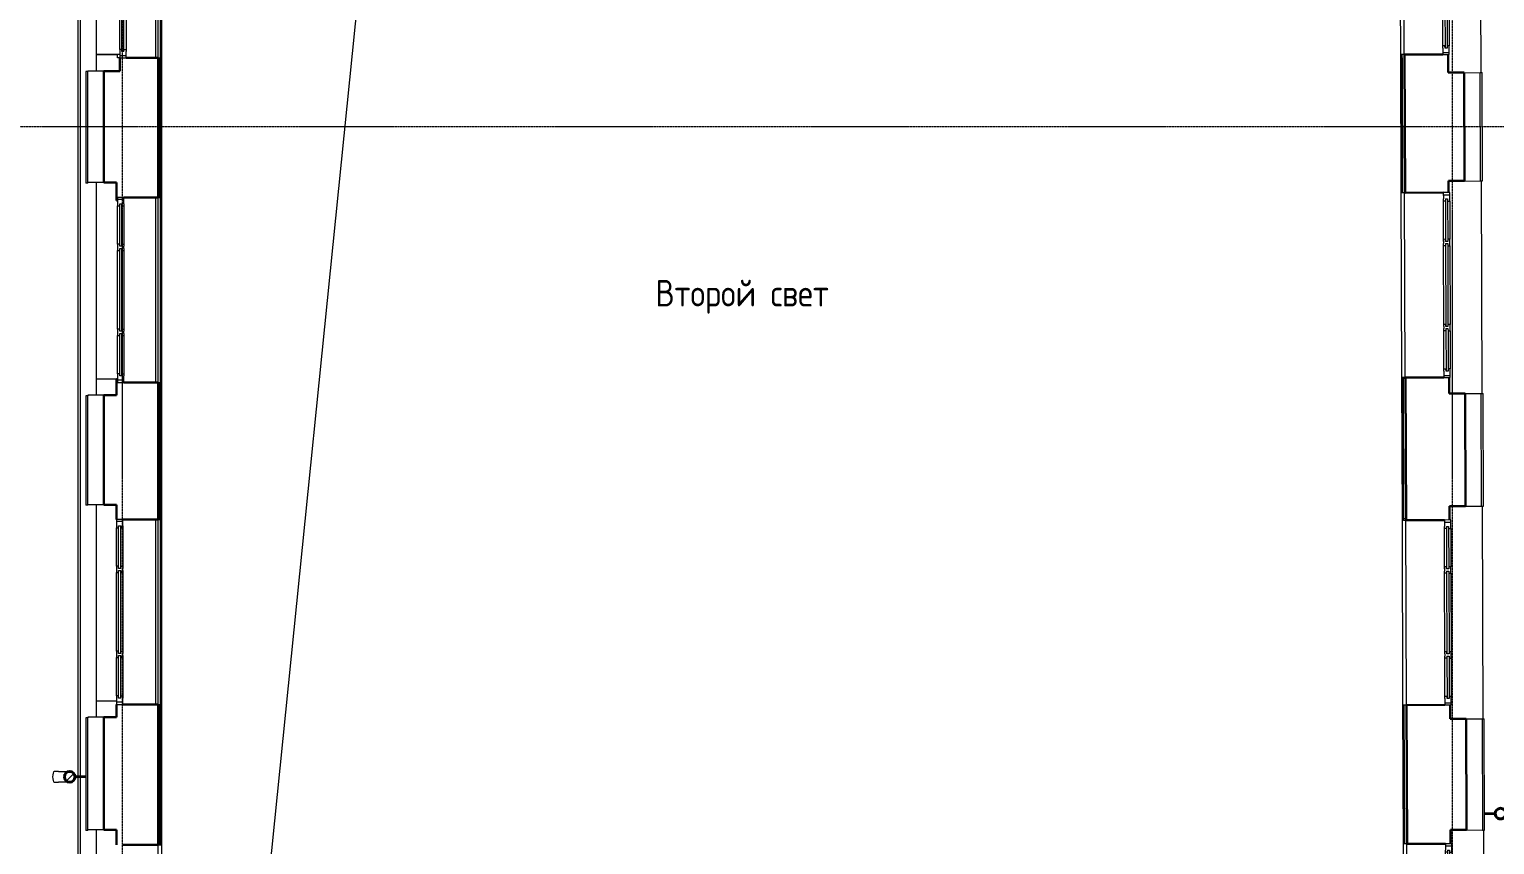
# Model space of a CAD drawing. Header units: millimetres. Extents: x -12447 to 83753, y -46415 to 46712.
# Drawn here: x 17172 to 30947, y 29788 to 37459 of the extents above; entities that cross this region are included whole.
import ezdxf

# ---------------------------------------------------------------- set-up
doc = ezdxf.new("R2010")
doc.units = ezdxf.units.MM
doc.linetypes.add('ADSK_Линия сетки', pattern=[25, 20, -2.5, 0, -2.5])
for name, color, linetype, lineweight in [('_ Окна', 7, 'Continuous', 9), ('Аннотация', 7, 'Continuous', 20), ('Обобщенные модели', 7, 'Continuous', 18), ('Окна', 7, 'Continuous', 9), ('Оси', 7, 'Continuous', 9), ('Перекрытие', 7, 'Continuous', 18), ('Стены внутренние', 7, 'Continuous', 18), ('Стены наружные', 7, 'Continuous', 18), ('Стены несущие', 7, 'Continuous', 30), ('Стены отделка', 7, 'Continuous', 30), ('Стены штриховка', 7, 'Continuous', 9)]:
    doc.layers.add(name, color=color, linetype=linetype, lineweight=lineweight)
doc.layers.add('Линии', color=7, linetype='Continuous', lineweight=9, true_color=0x00a600)
doc.styles.add('GOST Common_1', font='GOST_Common.ttf', dxfattribs={"width": 0.9, "height": 250})

# ---------------------------------------------------------------- blocks, each defined once
blk = doc.blocks.new('Водосток - Тип 1 _карниз больше 490мм_-5200714-План полов 1-го этажа')
at = {"layer": 'Обобщенные модели'}
for p, q in [((75, 306), (75, 264)), ((175, 264), (175, 306)), ((120, 109), (120, 10)), ((130, 10), (130, 109))]:
    blk.add_line(p, q, dxfattribs=at)
at = {"layer": 'Обобщенные модели', "flags": 128}
for points in [[(75, 173), (75, 174), (75, 177), (75, 180), (75, 183), (75, 186), (75, 190), (75, 193), (75, 197), (75, 201), (75, 205), (75, 210), (75, 214), (75, 219), (75, 224), (75, 229), (75, 234), (75, 239), (75, 245), (75, 250), (75, 256), (75, 261), (75, 264)], [(175, 264), (175, 258), (175, 252), (175, 247), (175, 242), (175, 236), (175, 231), (175, 226), (175, 221), (175, 216), (175, 212), (175, 207), (175, 203), (175, 199), (175, 195), (175, 191), (175, 188), (175, 184), (175, 181), (175, 178), (175, 175), (175, 173)]]:
    blk.add_lwpolyline(points, dxfattribs=at)
at = {"layer": 'Обобщенные модели'}
for radius, start, end in [(52, 90, 270), (50, 167.1429, 168.9964), (50, 191.0036, 192.8571), (50, 139.417, 143.7992), (50, 113.3059, 115.7143), (52, 270, 90), (50, 64.2857, 66.6941), (50, 36.2008, 40.583), (50, 11.0036, 12.8571), (50, 347.1429, 348.9964), (50, 216.2008, 220.583), (50, 244.2857, 246.6941), (50, 293.3059, 295.7143), (50, 319.417, 323.7992)]:
    blk.add_arc((125, 160), radius, start, end, dxfattribs=at)
at = {"layer": 'Обобщенные модели', "lineweight": 40}
for start, end in [(90, 270), (270, 90)]:
    blk.add_arc((125, 160), 50, start, end, dxfattribs=at)
at = {"layer": 'Обобщенные модели'}
for start_param, end_param in [(4.712389, 6.283185), (3.141593, 4.712389)]:
    blk.add_ellipse((125, 306), major_axis=(-50, 0), ratio=0.309017, start_param=start_param, end_param=end_param, dxfattribs=at)
blk = doc.blocks.new('Водосток - Тип 1 _карниз больше 490мм_-5200806-План полов 1-го этажа')
at = {"layer": 'Обобщенные модели', "lineweight": 9}
h = blk.add_hatch(dxfattribs=at)
h.set_pattern_fill('FP_16', color=256, style=0, pattern_type=2)
h.set_pattern_definition([(315, (-30301.48, 17712.4), (106.066, 106.066), [])])
h.paths.add_polyline_path([(75, 160), (77, 147), (82, 135), (90, 125), (100, 117), (112, 112), (125, 110), (138, 112), (150, 117), (160, 125), (168, 135), (174, 149), (175, 160), (173, 173), (168, 185), (160, 195), (150, 203), (138, 208), (125, 210), (112, 208), (100, 203), (90, 195), (80, 182), (76, 171)])
at = {"layer": 'Обобщенные модели'}
for p, q in [((75, 306), (75, 264)), ((175, 264), (175, 306)), ((120, 109), (120, 10)), ((130, 10), (130, 109))]:
    blk.add_line(p, q, dxfattribs=at)
at = {"layer": 'Обобщенные модели', "flags": 128}
for points in [[(75, 173), (75, 174), (75, 177), (75, 180), (75, 183), (75, 186), (75, 190), (75, 193), (75, 197), (75, 201), (75, 205), (75, 210), (75, 214), (75, 219), (75, 224), (75, 229), (75, 234), (75, 239), (75, 245), (75, 250), (75, 256), (75, 261), (75, 264)], [(175, 264), (175, 258), (175, 252), (175, 247), (175, 242), (175, 236), (175, 231), (175, 226), (175, 221), (175, 216), (175, 212), (175, 207), (175, 203), (175, 199), (175, 195), (175, 191), (175, 188), (175, 184), (175, 181), (175, 178), (175, 175), (175, 173)]]:
    blk.add_lwpolyline(points, dxfattribs=at)
at = {"layer": 'Обобщенные модели'}
for radius, start, end in [(52, 90, 270), (50, 167.1429, 168.9964), (50, 191.0036, 192.8571), (50, 139.417, 143.7992), (50, 113.3059, 115.7143), (52, 270, 90), (50, 64.2857, 66.6941), (50, 36.2008, 40.583), (50, 11.0036, 12.8571), (50, 347.1429, 348.9964), (50, 216.2008, 220.583), (50, 244.2857, 246.6941), (50, 293.3059, 295.7143), (50, 319.417, 323.7992)]:
    blk.add_arc((125, 160), radius, start, end, dxfattribs=at)
at = {"layer": 'Обобщенные модели', "lineweight": 40}
for start, end in [(90, 270), (270, 90)]:
    blk.add_arc((125, 160), 50, start, end, dxfattribs=at)
at = {"layer": 'Обобщенные модели'}
for start_param, end_param in [(4.712389, 6.283185), (3.141593, 4.712389)]:
    blk.add_ellipse((125, 306), major_axis=(-50, 0), ratio=0.309017, start_param=start_param, end_param=end_param, dxfattribs=at)
blk = doc.blocks.new('окно трехпол с фрамугой - 1700-2240_h___нов_ ок-11-V48-План полов 1-го этажа')
at = {"layer": '_ Окна', "lineweight": 18}
for p, q in [((-790, 140), (-870, 140)), ((-870, 140), (-870, 80)), ((-790, 120), (-790, 140)), ((-370, 140), (-430, 140)), ((-430, 140), (-430, 120)), ((-370, 120), (-370, 140)), ((430, 140), (370, 140)), ((370, 140), (370, 120)), ((430, 120), (430, 140)), ((790, 140), (790, 120)), ((870, 140), (790, 140)), ((870, 80), (870, 140)), ((-870, 80), (-810, 80)), ((-810, 100), (-810, 120)), ((-810, 120), (-790, 120)), ((-810, 100), (-790, 100)), ((-790, 80), (-810, 80)), ((-790, 100), (-790, 80)), ((-430, 120), (-410, 120)), ((-430, 100), (-430, 80)), ((-410, 100), (-430, 100)), ((-410, 80), (-430, 80)), ((-410, 120), (-410, 100)), ((-410, 80), (-390, 80)), ((-390, 100), (-390, 120)), ((-390, 120), (-370, 120)), ((-390, 100), (-370, 100)), ((-370, 80), (-390, 80)), ((-370, 100), (-370, 80)), ((370, 120), (390, 120)), ((370, 100), (370, 80)), ((390, 100), (370, 100)), ((390, 80), (370, 80)), ((390, 120), (390, 100)), ((390, 80), (410, 80)), ((410, 100), (410, 120)), ((410, 120), (430, 120)), ((410, 100), (430, 100)), ((430, 80), (410, 80)), ((430, 100), (430, 80)), ((790, 120), (810, 120)), ((790, 100), (790, 80)), ((810, 100), (790, 100)), ((810, 80), (790, 80)), ((810, 120), (810, 100)), ((810, 80), (870, 80))]:
    blk.add_line(p, q, dxfattribs=at)
at = {"layer": '_ Окна'}
for p, q in [((-850, 80), (-850, 140)), ((850, 80), (850, 140)), ((-810, 100), (-410, 100)), ((-790, 120), (-430, 120)), ((-390, 100), (390, 100)), ((-370, 120), (370, 120)), ((410, 100), (810, 100)), ((430, 120), (790, 120))]:
    blk.add_line(p, q, dxfattribs=at)
at = {"layer": 'Окна'}
for p, q in [((-790, 140), (-430, 140)), ((-370, 140), (370, 140)), ((430, 140), (790, 140)), ((-430, 80), (-790, 80)), ((370, 80), (-370, 80)), ((790, 80), (430, 80))]:
    blk.add_line(p, q, dxfattribs=at)
blk = doc.blocks.new('окно трехпол с фрамугой - 1700-2240_h___нов_ ок-11-V47-План полов 1-го этажа')
at = {"layer": '_ Окна', "lineweight": 18}
for p, q in [((-790, 140), (-870, 140)), ((-870, 140), (-870, 80)), ((-790, 120), (-790, 140)), ((-370, 140), (-430, 140)), ((-430, 140), (-430, 120)), ((-370, 120), (-370, 140)), ((430, 140), (370, 140)), ((370, 140), (370, 120)), ((430, 120), (430, 140)), ((790, 140), (790, 120)), ((870, 140), (790, 140)), ((870, 80), (870, 140)), ((-870, 80), (-810, 80)), ((-810, 100), (-810, 120)), ((-810, 120), (-790, 120)), ((-810, 100), (-790, 100)), ((-790, 80), (-810, 80)), ((-790, 100), (-790, 80)), ((-430, 120), (-410, 120)), ((-430, 100), (-430, 80)), ((-410, 100), (-430, 100)), ((-410, 80), (-430, 80)), ((-410, 120), (-410, 100)), ((-410, 80), (-390, 80)), ((-390, 100), (-390, 120)), ((-390, 120), (-370, 120)), ((-390, 100), (-370, 100)), ((-370, 80), (-390, 80)), ((-370, 100), (-370, 80)), ((370, 120), (390, 120)), ((370, 100), (370, 80)), ((390, 100), (370, 100)), ((390, 80), (370, 80)), ((390, 120), (390, 100)), ((390, 80), (410, 80)), ((410, 100), (410, 120)), ((410, 120), (430, 120)), ((410, 100), (430, 100)), ((430, 80), (410, 80)), ((430, 100), (430, 80)), ((790, 120), (810, 120)), ((790, 100), (790, 80)), ((810, 100), (790, 100)), ((810, 80), (790, 80)), ((810, 120), (810, 100)), ((810, 80), (870, 80))]:
    blk.add_line(p, q, dxfattribs=at)
at = {"layer": '_ Окна'}
for p, q in [((-850, 80), (-850, 140)), ((850, 80), (850, 140)), ((-810, 100), (-410, 100)), ((-790, 120), (-430, 120)), ((-390, 100), (390, 100)), ((-370, 120), (370, 120)), ((410, 100), (810, 100)), ((430, 120), (790, 120))]:
    blk.add_line(p, q, dxfattribs=at)
at = {"layer": 'Окна'}
for p, q in [((-790, 140), (-430, 140)), ((-370, 140), (370, 140)), ((430, 140), (790, 140)), ((-430, 80), (-790, 80)), ((370, 80), (-370, 80)), ((790, 80), (430, 80))]:
    blk.add_line(p, q, dxfattribs=at)
blk = doc.blocks.new('окно трехпол с фрамугой - 1700-2240_h___нов_ ок-11-2595391-План полов 1-го этажа')
at = {"layer": '_ Окна', "lineweight": 18}
for p, q in [((-790, 140), (-870, 140)), ((-870, 140), (-870, 80)), ((-790, 120), (-790, 140)), ((-370, 140), (-430, 140)), ((-430, 140), (-430, 120)), ((-370, 120), (-370, 140)), ((430, 140), (370, 140)), ((370, 140), (370, 120)), ((430, 120), (430, 140)), ((790, 140), (790, 120)), ((870, 140), (790, 140)), ((870, 80), (870, 140)), ((-870, 80), (-810, 80)), ((-810, 100), (-810, 120)), ((-810, 120), (-790, 120)), ((-810, 100), (-790, 100)), ((-790, 80), (-810, 80)), ((-790, 100), (-790, 80)), ((-430, 120), (-410, 120)), ((-430, 100), (-430, 80)), ((-410, 100), (-430, 100)), ((-410, 80), (-430, 80)), ((-410, 120), (-410, 100)), ((-410, 80), (-390, 80)), ((-390, 100), (-390, 120)), ((-390, 120), (-370, 120)), ((-390, 100), (-370, 100)), ((-370, 80), (-390, 80)), ((-370, 100), (-370, 80)), ((370, 120), (390, 120)), ((370, 100), (370, 80)), ((390, 100), (370, 100)), ((390, 80), (370, 80)), ((390, 120), (390, 100)), ((390, 80), (410, 80)), ((410, 100), (410, 120)), ((410, 120), (430, 120)), ((410, 100), (430, 100)), ((430, 80), (410, 80)), ((430, 100), (430, 80)), ((790, 120), (810, 120)), ((790, 100), (790, 80)), ((810, 100), (790, 100)), ((810, 80), (790, 80)), ((810, 120), (810, 100)), ((810, 80), (870, 80))]:
    blk.add_line(p, q, dxfattribs=at)
at = {"layer": '_ Окна'}
for p, q in [((-850, 80), (-850, 140)), ((850, 80), (850, 140)), ((-810, 100), (-410, 100)), ((-790, 120), (-430, 120)), ((-390, 100), (390, 100)), ((-370, 120), (370, 120)), ((410, 100), (810, 100)), ((430, 120), (790, 120))]:
    blk.add_line(p, q, dxfattribs=at)
at = {"layer": 'Окна'}
for p, q in [((-790, 140), (-430, 140)), ((-370, 140), (370, 140)), ((430, 140), (790, 140)), ((-430, 80), (-790, 80)), ((370, 80), (-370, 80)), ((790, 80), (430, 80))]:
    blk.add_line(p, q, dxfattribs=at)
blk = doc.blocks.new('окно трехпол с фрамугой - 1700-2240_h___нов_ ок-11-2348880-План полов 1-го этажа')
at = {"layer": '_ Окна', "lineweight": 18}
for p, q in [((-790, 105), (-870, 105)), ((-870, 105), (-870, 45)), ((-870, 45), (-810, 45)), ((-810, 65), (-810, 85)), ((-810, 85), (-790, 85)), ((-810, 65), (-790, 65)), ((-790, 45), (-810, 45)), ((-790, 85), (-790, 105)), ((-790, 65), (-790, 45)), ((-370, 105), (-430, 105)), ((-430, 105), (-430, 85)), ((-430, 85), (-410, 85)), ((-430, 65), (-430, 45)), ((-410, 65), (-430, 65)), ((-410, 45), (-430, 45)), ((-410, 85), (-410, 65)), ((-410, 45), (-390, 45)), ((-390, 65), (-390, 85)), ((-390, 85), (-370, 85)), ((-390, 65), (-370, 65)), ((-370, 45), (-390, 45)), ((-370, 85), (-370, 105)), ((-370, 65), (-370, 45)), ((430, 105), (370, 105)), ((370, 105), (370, 85)), ((370, 85), (390, 85)), ((370, 65), (370, 45)), ((390, 65), (370, 65)), ((390, 45), (370, 45)), ((390, 85), (390, 65)), ((390, 45), (410, 45)), ((410, 65), (410, 85)), ((410, 85), (430, 85)), ((410, 65), (430, 65)), ((430, 45), (410, 45)), ((430, 85), (430, 105)), ((430, 65), (430, 45)), ((790, 105), (790, 85)), ((870, 105), (790, 105)), ((790, 85), (810, 85)), ((790, 65), (790, 45)), ((810, 65), (790, 65)), ((810, 45), (790, 45)), ((810, 85), (810, 65)), ((810, 45), (870, 45)), ((870, 45), (870, 105))]:
    blk.add_line(p, q, dxfattribs=at)
at = {"layer": '_ Окна'}
for p, q in [((-850, 45), (-850, 105)), ((-810, 65), (-410, 65)), ((-790, 85), (-430, 85)), ((-390, 65), (390, 65)), ((-370, 85), (370, 85)), ((410, 65), (810, 65)), ((430, 85), (790, 85)), ((850, 45), (850, 105))]:
    blk.add_line(p, q, dxfattribs=at)
at = {"layer": 'Окна'}
for p, q in [((-790, 105), (-430, 105)), ((-430, 45), (-790, 45)), ((-370, 105), (370, 105)), ((370, 45), (-370, 45)), ((430, 105), (790, 105)), ((790, 45), (430, 45))]:
    blk.add_line(p, q, dxfattribs=at)
blk = doc.blocks.new('окно трехпол с фрамугой - 1700-2240_h___нов_ ок-11-2160964-План полов 1-го этажа')
at = {"layer": '_ Окна', "lineweight": 18}
for p, q in [((-790, 125), (-870, 125)), ((-870, 125), (-870, 65)), ((-870, 65), (-810, 65)), ((-810, 85), (-810, 105)), ((-810, 105), (-790, 105)), ((-810, 85), (-790, 85)), ((-790, 65), (-810, 65)), ((-790, 105), (-790, 125)), ((-790, 85), (-790, 65)), ((-370, 125), (-430, 125)), ((-430, 125), (-430, 105)), ((-430, 105), (-410, 105)), ((-430, 85), (-430, 65)), ((-410, 85), (-430, 85)), ((-410, 65), (-430, 65)), ((-410, 105), (-410, 85)), ((-410, 65), (-390, 65)), ((-390, 85), (-390, 105)), ((-390, 105), (-370, 105)), ((-390, 85), (-370, 85)), ((-370, 65), (-390, 65)), ((-370, 105), (-370, 125)), ((-370, 85), (-370, 65)), ((430, 125), (370, 125)), ((370, 125), (370, 105)), ((370, 105), (390, 105)), ((370, 85), (370, 65)), ((390, 85), (370, 85)), ((390, 65), (370, 65)), ((390, 105), (390, 85)), ((390, 65), (410, 65)), ((410, 85), (410, 105)), ((410, 105), (430, 105)), ((410, 85), (430, 85)), ((430, 65), (410, 65)), ((430, 105), (430, 125)), ((430, 85), (430, 65)), ((790, 125), (790, 105)), ((870, 125), (790, 125)), ((790, 105), (810, 105)), ((790, 85), (790, 65)), ((810, 85), (790, 85)), ((810, 65), (790, 65)), ((810, 105), (810, 85)), ((810, 65), (870, 65)), ((870, 65), (870, 125))]:
    blk.add_line(p, q, dxfattribs=at)
at = {"layer": '_ Окна'}
for p, q in [((-850, 65), (-850, 125)), ((-810, 85), (-410, 85)), ((-790, 105), (-430, 105)), ((-390, 85), (390, 85)), ((-370, 105), (370, 105)), ((410, 85), (810, 85)), ((430, 105), (790, 105)), ((850, 65), (850, 125))]:
    blk.add_line(p, q, dxfattribs=at)
at = {"layer": 'Окна'}
for p, q in [((-790, 125), (-430, 125)), ((-430, 65), (-790, 65)), ((-370, 125), (370, 125)), ((370, 65), (-370, 65)), ((430, 125), (790, 125)), ((790, 65), (430, 65))]:
    blk.add_line(p, q, dxfattribs=at)
blk = doc.blocks.new('окно трехпол с фрамугой - 1700-2240_h___нов_ ок-11-2160953-План полов 1-го этажа')
at = {"layer": '_ Окна', "lineweight": 18}
for p, q in [((-790, 135), (-870, 135)), ((-870, 135), (-870, 75)), ((-870, 75), (-810, 75)), ((-810, 95), (-810, 115)), ((-810, 115), (-790, 115)), ((-810, 95), (-790, 95)), ((-790, 75), (-810, 75)), ((-790, 115), (-790, 135)), ((-790, 95), (-790, 75)), ((-370, 135), (-430, 135)), ((-430, 135), (-430, 115)), ((-430, 115), (-410, 115)), ((-430, 95), (-430, 75)), ((-410, 95), (-430, 95)), ((-410, 75), (-430, 75)), ((-410, 115), (-410, 95)), ((-410, 75), (-390, 75)), ((-390, 95), (-390, 115)), ((-390, 115), (-370, 115)), ((-390, 95), (-370, 95)), ((-370, 75), (-390, 75)), ((-370, 115), (-370, 135)), ((-370, 95), (-370, 75)), ((430, 135), (370, 135)), ((370, 135), (370, 115)), ((370, 115), (390, 115)), ((370, 95), (370, 75)), ((390, 95), (370, 95)), ((390, 75), (370, 75)), ((390, 115), (390, 95)), ((390, 75), (410, 75)), ((410, 95), (410, 115)), ((410, 115), (430, 115)), ((410, 95), (430, 95)), ((430, 75), (410, 75)), ((430, 115), (430, 135)), ((430, 95), (430, 75)), ((790, 135), (790, 115)), ((870, 135), (790, 135)), ((790, 115), (810, 115)), ((790, 95), (790, 75)), ((810, 95), (790, 95)), ((810, 75), (790, 75)), ((810, 115), (810, 95)), ((810, 75), (870, 75)), ((870, 75), (870, 135))]:
    blk.add_line(p, q, dxfattribs=at)
at = {"layer": '_ Окна'}
for p, q in [((-850, 75), (-850, 135)), ((-810, 95), (-410, 95)), ((-790, 115), (-430, 115)), ((-390, 95), (390, 95)), ((-370, 115), (370, 115)), ((410, 95), (810, 95)), ((430, 115), (790, 115)), ((850, 75), (850, 135))]:
    blk.add_line(p, q, dxfattribs=at)
at = {"layer": 'Окна'}
for p, q in [((-790, 135), (-430, 135)), ((-430, 75), (-790, 75)), ((-370, 135), (370, 135)), ((370, 75), (-370, 75)), ((430, 135), (790, 135)), ((790, 75), (430, 75))]:
    blk.add_line(p, q, dxfattribs=at)

msp = doc.modelspace()

# ---------------------------------------------------------------- linework, layer by layer
at = {"layer": 'Линии', "color": 8, "true_color": 0x6e6e6e}
msp.add_line((18510.797, 20419.943), (20519.587, 40277.887), dxfattribs=at)
at = {"layer": 'Оси', "linetype": 'ADSK_Линия сетки'}
for p, q in [((18049.565, -6380.761), (18049.565, 44222.998)), ((30549.565, -6380.761), (30549.565, 44222.998)), ((-11646.57, 36545), (56004.853, 36545))]:
    msp.add_line(p, q, dxfattribs=at)
at = {"layer": 'Перекрытие'}
for p, q in [((18362.397, 37190.465), (18362.397, 38930.465)), ((18362.397, 34137.505), (18362.397, 35877.505)), ((18362.397, 31107.525), (18362.397, 32847.525))]:
    msp.add_line(p, q, dxfattribs=at)
at = {"layer": 'Стены внутренние'}
for p, q in [((30810.802, 39052.877), (30817.4, 37052.888)), ((18382.397, 37190.465), (18382.397, 38930.465)), ((18402.397, 38930.465), (18402.397, 37190.465)), ((30096.842, 37220.829), (30091.102, 38960.818)), ((18022.397, 37220.465), (17802.397, 37220.465)), ((18002.397, 37219.468), (17802.397, 37219.468)), ((18002.397, 37189.468), (18002.397, 37219.468)), ((18022.397, 37189.468), (18002.397, 37189.468)), ((18362.397, 37190.465), (18362.397, 37189.468)), ((30820.767, 36032.269), (30827.364, 34032.28)), ((18382.397, 34137.505), (18382.397, 35877.505)), ((18402.397, 35877.505), (18402.397, 34137.505)), ((30106.897, 34172.852), (30101.127, 35921.883)), ((17992.397, 34167.505), (17802.397, 34167.505)), ((17992.397, 34166.502), (17802.397, 34166.502)), ((30106.867, 34181.892), (30086.867, 34181.83)), ((30106.867, 34181.892), (30106.897, 34172.853)), ((30830.863, 32971.631), (30837.461, 30971.641)), ((18382.397, 31107.525), (18382.397, 32847.525)), ((18402.397, 32847.525), (18402.397, 31107.525)), ((30091.29, 32841.183), (30111.29, 32841.245)), ((30117.03, 31101.172), (30111.253, 32852.205)), ((30111.253, 32852.205), (30111.29, 32841.245)), ((17992.397, 31137.525), (17802.397, 31137.525)), ((17992.397, 31136.996), (17802.397, 31136.996)), ((18362.397, 31107.525), (18362.397, 31106.996)), ((30117.029, 31101.252), (30117.03, 31101.209)), ((30840.914, 29925.003), (30847.511, 27925.014)), ((18382.397, 28047.525), (18382.397, 29787.525)), ((30127.274, 27995.58), (30121.337, 29795.57))]:
    msp.add_line(p, q, dxfattribs=at)
at = {"layer": 'Стены наружные'}
for p, q in [((17632.397, 30431.205), (17632.397, 43043.809)), ((17652.397, 30431.134), (17652.397, 43043.88)), ((17802.397, 39064.167), (17802.397, 37064.167)), ((18414.397, 38930.465), (18414.397, 37190.465)), ((30064.842, 37220.727), (30059.102, 38960.718)), ((17802.397, 36016.219), (17802.397, 34016.219)), ((18414.397, 35877.505), (18414.397, 34137.505)), ((30074.867, 34181.793), (30069.127, 35921.784)), ((17802.397, 32986.652), (17802.397, 30986.652)), ((18414.397, 32847.525), (18414.397, 31107.525)), ((30085.03, 31101.155), (30079.29, 32841.146)), ((17632.397, 20782.525), (17632.397, 30421.76)), ((17652.397, 20782.525), (17652.397, 30421.831)), ((17802.397, 29926.483), (17802.397, 27926.483)), ((18414.397, 29787.525), (18414.397, 28047.525)), ((30095.076, 28055.562), (30089.336, 29795.553))]:
    msp.add_line(p, q, dxfattribs=at)
at = {"layer": 'Стены несущие'}
for p, q in [((30100.554, 37220.838), (30460.552, 37221.954)), ((30100.554, 37220.838), (30104.58, 35921.894)), ((30510.552, 37222.109), (30511.079, 37052.11)), ((17872.397, 37064.167), (17872.397, 36016.219)), ((17872.397, 37064.167), (18022.397, 37064.167)), ((18022.397, 37190.465), (18022.397, 37064.167)), ((18382.397, 37190.465), (18082.397, 37190.465)), ((18382.397, 37190.465), (18382.397, 35877.505)), ((30661.078, 37052.575), (30511.079, 37052.11)), ((30664.237, 36033.629), (30661.078, 37052.575)), ((17872.397, 36016.219), (17992.397, 36016.219)), ((17992.397, 35847.505), (17992.397, 36016.219)), ((30664.237, 36033.629), (30514.237, 36033.164)), ((30514.237, 36033.164), (30514.578, 35923.165)), ((18002.397, 35847.505), (17992.397, 35847.505)), ((18382.397, 35877.505), (18062.397, 35877.505)), ((30104.58, 35921.894), (30464.579, 35923.01)), ((17992.397, 34167.505), (17992.397, 34016.219)), ((17992.397, 34167.505), (18002.397, 34167.505)), ((30109.974, 34181.902), (30469.973, 34183.018)), ((30109.974, 34181.902), (30114.13, 32841.254)), ((30519.972, 34183.173), (30520.437, 34033.174)), ((18382.397, 34137.505), (18062.397, 34137.505)), ((18382.397, 34137.505), (18382.397, 32847.525)), ((30670.437, 34033.639), (30520.437, 34033.174)), ((30673.725, 32972.989), (30670.437, 34033.639)), ((17872.397, 34016.219), (17872.397, 32986.652)), ((17872.397, 34016.219), (17992.397, 34016.219)), ((17872.397, 32986.652), (17992.397, 32986.652)), ((17992.397, 32847.525), (17992.397, 32986.652)), ((30673.725, 32972.989), (30523.725, 32972.524)), ((30524.128, 32842.525), (30523.725, 32972.524)), ((18382.397, 32847.525), (18052.397, 32847.525)), ((30114.13, 32841.254), (30474.129, 32842.37)), ((17992.397, 31106.996), (17992.397, 31107.525)), ((17992.397, 31106.996), (17992.397, 30986.652)), ((18382.397, 31107.525), (18052.397, 31107.525)), ((18382.397, 31107.525), (18382.397, 29787.525)), ((30119.524, 31101.262), (30479.523, 31102.378)), ((30119.524, 31101.262), (30123.572, 29795.659)), ((30529.522, 31102.533), (30529.925, 30972.534)), ((17872.397, 30986.652), (17872.397, 29926.483)), ((17872.397, 30986.652), (17992.397, 30986.652)), ((30679.925, 30972.999), (30529.925, 30972.534)), ((30683.166, 29927.394), (30679.925, 30972.999)), ((17872.397, 29926.483), (17992.397, 29926.483)), ((17992.397, 29787.525), (17992.397, 29926.483)), ((30683.166, 29927.394), (30533.167, 29926.929)), ((30533.167, 29926.929), (30533.57, 29796.93)), ((18382.397, 29787.525), (18052.397, 29787.525)), ((30123.572, 29795.659), (30483.57, 29796.775))]:
    msp.add_line(p, q, dxfattribs=at)
at = {"layer": 'Стены отделка', "lineweight": 9}
for p, q in [((30076.842, 37220.765), (30064.842, 37220.727)), ((30069.127, 35921.784), (30064.842, 37220.727)), ((30096.842, 37220.829), (30076.842, 37220.763)), ((30076.938, 37191.725), (30076.842, 37220.765)), ((30096.842, 37220.829), (30101.127, 35921.883)), ((17702.397, 37063.182), (17702.397, 36010.215)), ((17722.397, 37063.182), (17702.397, 37063.182)), ((17722.397, 37064.167), (17722.397, 37063.182)), ((17872.397, 37064.167), (17722.397, 37064.167)), ((18382.397, 37190.465), (18414.397, 37190.465)), ((18402.397, 35877.505), (18402.397, 37190.465)), ((18414.397, 37190.465), (18414.397, 35877.505)), ((30661.084, 37050.73), (30811.083, 37051.195)), ((30811.078, 37052.868), (30831.078, 37052.93)), ((30814.242, 36032.249), (30811.078, 37052.868)), ((30834.242, 36032.311), (30831.078, 37052.93)), ((17722.397, 36010.215), (17702.397, 36010.215)), ((17722.397, 36010.215), (17722.397, 36016.219)), ((17872.397, 36016.219), (17722.397, 36016.219)), ((30664.237, 36033.629), (30664.242, 36031.784)), ((30664.242, 36031.784), (30814.242, 36032.249)), ((30814.242, 36032.249), (30834.242, 36032.311)), ((18382.397, 35877.505), (18414.397, 35877.505)), ((30101.127, 35921.883), (30069.127, 35921.784)), ((30086.867, 34181.83), (30074.867, 34181.793)), ((30079.29, 32841.146), (30074.867, 34181.793)), ((30086.897, 34172.789), (30086.867, 34181.83)), ((30106.897, 34172.852), (30086.897, 34172.786)), ((30111.253, 32852.205), (30106.897, 34172.853)), ((18382.397, 34137.505), (18382.397, 34137.505)), ((18382.397, 34137.505), (18414.397, 34137.505)), ((18402.397, 32847.525), (18402.397, 34137.505)), ((18414.397, 34137.505), (18414.397, 32847.525)), ((30670.442, 34031.793), (30820.442, 34032.258)), ((30820.442, 34032.258), (30840.442, 34032.32)), ((30823.73, 32971.609), (30820.442, 34032.258)), ((30843.73, 32971.67), (30840.442, 34032.32)), ((17702.397, 34010.215), (17702.397, 32980.709)), ((17722.397, 34010.215), (17702.397, 34010.215)), ((17722.397, 34016.219), (17722.397, 34010.215)), ((17872.397, 34016.219), (17722.397, 34016.219)), ((17722.397, 32980.709), (17702.397, 32980.709)), ((17722.397, 32980.709), (17722.397, 32986.652)), ((17872.397, 32986.652), (17722.397, 32986.652)), ((30673.725, 32972.989), (30673.73, 32971.144)), ((30673.73, 32971.144), (30823.73, 32971.609)), ((30823.73, 32971.609), (30843.73, 32971.67)), ((18382.397, 32847.525), (18414.397, 32847.525)), ((30091.29, 32841.183), (30079.29, 32841.146)), ((30111.253, 32852.205), (30091.253, 32852.139)), ((30091.29, 32841.183), (30091.253, 32852.141)), ((18382.397, 31107.525), (18382.397, 31107.525)), ((18382.397, 31107.525), (18414.397, 31107.525)), ((18402.397, 29787.525), (18402.397, 31107.525)), ((18414.397, 31107.525), (18414.397, 29787.525)), ((30097.029, 31101.192), (30085.03, 31101.155)), ((30089.336, 29795.553), (30085.03, 31101.155)), ((30117.03, 31101.172), (30097.03, 31101.106)), ((30121.337, 29795.57), (30117.03, 31101.209)), ((17702.397, 30980.709), (17702.397, 29920.567)), ((17722.397, 30980.709), (17702.397, 30980.709)), ((17722.397, 30986.652), (17722.397, 30980.709)), ((17872.397, 30986.652), (17722.397, 30986.652)), ((30679.93, 30971.153), (30829.93, 30971.618)), ((30829.93, 30971.618), (30849.929, 30971.68)), ((30829.93, 30971.618), (30833.174, 29924.979)), ((30853.174, 29925.041), (30849.929, 30971.68)), ((17722.397, 29920.567), (17702.397, 29920.567)), ((17722.397, 29920.567), (17722.397, 29926.483)), ((17872.397, 29926.483), (17722.397, 29926.483)), ((30683.166, 29927.394), (30683.172, 29925.549)), ((30683.172, 29925.549), (30833.171, 29926.014)), ((30833.174, 29924.979), (30853.174, 29925.041)), ((18382.397, 29787.525), (18414.397, 29787.525)), ((30101.336, 29795.59), (30089.336, 29795.553)), ((30101.337, 29795.504), (30101.3, 29806.55)), ((30121.337, 29795.57), (30101.337, 29795.504))]:
    msp.add_line(p, q, dxfattribs=at)
at = {"layer": 'Стены штриховка'}
for p, q in [((30066.842, 37220.734), (30071.127, 35921.79)), ((17722.397, 36016.219), (17722.397, 37063.182)), ((18412.397, 35877.505), (18412.397, 37190.465)), ((30076.938, 37191.725), (30081.127, 35921.821)), ((30076.867, 34181.799), (30081.29, 32841.152)), ((30086.897, 34172.789), (30091.253, 32852.141)), ((18412.397, 32847.525), (18412.397, 34137.505)), ((17722.397, 32986.652), (17722.397, 34010.215)), ((18412.397, 29787.525), (18412.397, 31107.525)), ((30087.03, 31101.161), (30091.336, 29795.559)), ((30101.3, 29806.55), (30097.029, 31101.192)), ((17722.397, 29926.483), (17722.397, 30980.709))]:
    msp.add_line(p, q, dxfattribs=at)

# ---------------------------------------------------------------- block references
at = {"layer": 'Обобщенные модели'}
for name, p, rotation in [('Водосток - Тип 1 _карниз больше 490мм_-5200806-План полов 1-го этажа', (17712.397, 30301.483), 89.99999999999991), ('Водосток - Тип 1 _карниз больше 490мм_-5200714-План полов 1-го этажа', (30842.308, 30204.332), 270.1776150639599)]:
    msp.add_blockref(name, p, dxfattribs=dict(at, rotation=rotation))
at = {"layer": 'Окна'}
for name, p, rotation in [('окно трехпол с фрамугой - 1700-2240_h___нов_ ок-11-2348880-План полов 1-го этажа', (18127.397, 38060.465), 89.99999999999991), ('окно трехпол с фрамугой - 1700-2240_h___нов_ ок-11-2595391-План полов 1-го этажа', (30377.855, 38091.702), 270.1776150639597), ('окно трехпол с фрамугой - 1700-2240_h___нов_ ок-11-2160964-План полов 1-го этажа', (18127.397, 35007.505), 89.99999999999991), ('окно трехпол с фрамугой - 1700-2240_h___нов_ ок-11-V47-План полов 1-го этажа', (30387.276, 35052.766), 270.1776150639597), ('окно трехпол с фрамугой - 1700-2240_h___нов_ ок-11-2160953-План полов 1-го этажа', (18127.397, 31977.525), 89.99999999999991), ('окно трехпол с фрамугой - 1700-2240_h___нов_ ок-11-V47-План полов 1-го этажа', (30396.826, 31972.126), 270.1776150639597), ('окно трехпол с фрамугой - 1700-2240_h___нов_ ок-11-V48-План полов 1-го этажа', (30406.267, 28926.531), 270.1776150639597)]:
    msp.add_blockref(name, p, dxfattribs=dict(at, rotation=rotation))

# ---------------------------------------------------------------- texts
at = {"layer": 'Аннотация', "lineweight": 9, "insert": (23058.092, 35101.333), "char_height": 250, "width": 2709, "attachment_point": 1, "line_spacing_factor": 1.022766, "style": 'GOST Common_1'}
msp.add_mtext('\\pxt1.44,2.88,4.32,5.76,7.2,8.64,10.08,11.52,12.96,14.4,15.84,17.28,18.72,20.16,21.6,23.04,24.48,25.92,27.36,28.8,30.24,31.68,33.12,34.56,36,37.44,38.88,40.32,41.76,43.2,44.64,46.08;{Второй свет}', dxfattribs=at)
msp.add_mtext('\\pxt1.44,2.88,4.32,5.76,7.2,8.64,10.08,11.52,12.96,14.4,15.84,17.28,18.72,20.16,21.6,23.04,24.48,25.92,27.36,28.8,30.24,31.68,33.12,34.56,36,37.44,38.88,40.32,41.76,43.2,44.64,46.08;{Второй свет}', dxfattribs=at)

doc.saveas('drawing.dxf')
